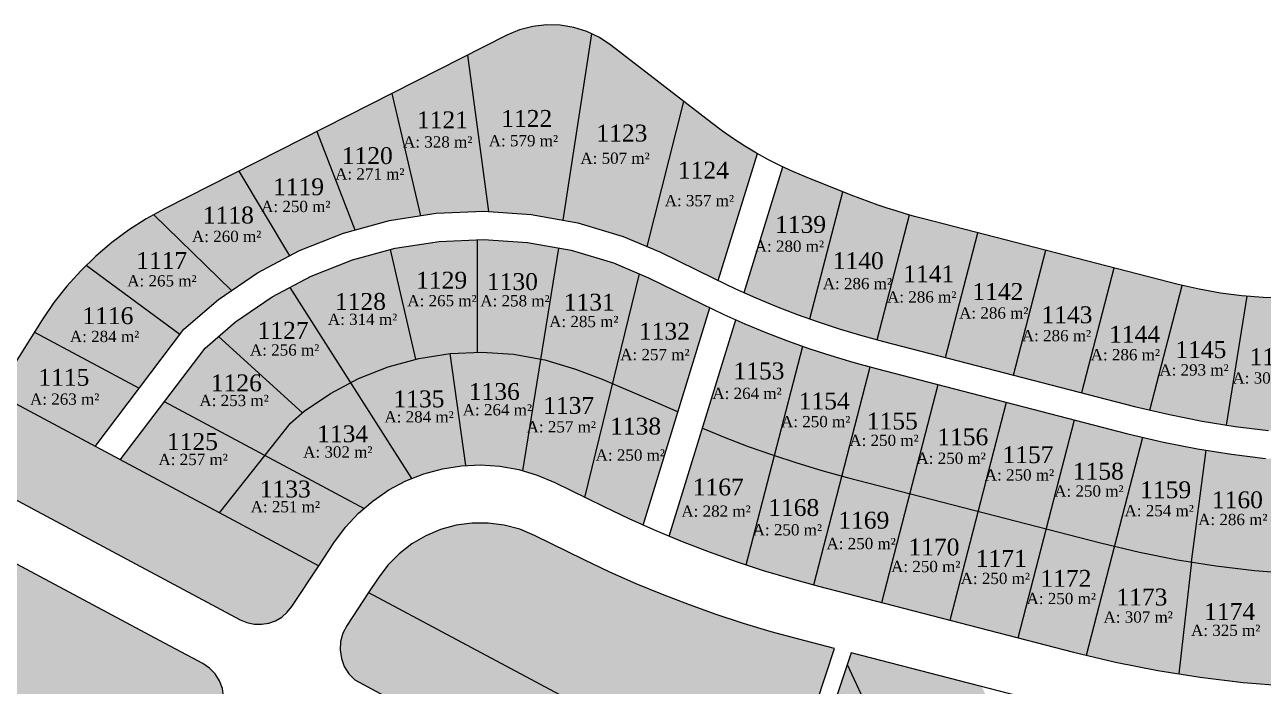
# Model space of a CAD drawing. Header units: metres. Extents: x 499190 to 500072, y 4524566 to 4524917.
# Drawn here: x 499394.9 to 499614.7, y 4524796.2 to 4524913.8 of the extents above; entities that cross this region are included whole.
import ezdxf

# ---------------------------------------------------------------- set-up
doc = ezdxf.new("R2010")
doc.units = ezdxf.units.M
doc.layers.get('0').update_dxf_attribs({"color": 5, "lineweight": 0})
doc.layers.add('PL_PARK', color=97, linetype='Continuous', lineweight=0)
doc.layers.add('YAZI', color=3, linetype='Continuous', lineweight=0)
doc.styles.get("Standard").update_dxf_attribs({"font": 'TimesNewRoman.ttf'})

# ---------------------------------------------------------------- blocks, each defined once
blk = doc.blocks.new('yeni1')
at = {"color": 6, "elevation": 359.87}
blk.add_lwpolyline([(499618.5, 4524865.22), (499614.69, 4524865.32), (499610.88, 4524865.61), (499607.1, 4524866.09), (499603.34, 4524866.76), (499599.62, 4524867.63), (499554.46, 4524879.29), (499552.82, 4524879.72), (499551.19, 4524880.19), (499549.56, 4524880.68), (499547.95, 4524881.19), (499546.34, 4524881.73), (499544.74, 4524882.3), (499543.15, 4524882.89), (499541.57, 4524883.51), (499533.45, 4524886.76), (499531.22, 4524887.69), (499529.03, 4524888.7), (499526.88, 4524889.79), (499524.77, 4524890.95), (499522.7, 4524892.19), (499520.67, 4524893.49), (499518.69, 4524894.87), (499516.76, 4524896.31), (499498.89, 4524910.15), (499496.86, 4524911.51), (499494.66, 4524912.57), (499492.33, 4524913.3), (499489.92, 4524913.71), (499487.48, 4524913.76), (499485.05, 4524913.48), (499482.69, 4524912.86), (499480.44, 4524911.91), (499419.64, 4524881.05), (499416.39, 4524879.26), (499413.27, 4524877.26), (499410.29, 4524875.05), (499407.46, 4524872.65), (499404.8, 4524870.06), (499402.32, 4524867.3), (499400.03, 4524864.39), (499397.95, 4524861.32), (499389.69, 4524848.29), (499447.04, 4524817.63), (499449.73, 4524821.73), (499451.77, 4524824.47), (499454.09, 4524826.97), (499456.68, 4524829.2), (499459.5, 4524831.13), (499462.52, 4524832.73), (499465.69, 4524833.99), (499468.99, 4524834.88), (499472.36, 4524835.41), (499475.77, 4524835.56), (499479.18, 4524835.33), (499482.54, 4524834.72), (499485.81, 4524833.74), (499488.95, 4524832.41), (499497.63, 4524828.15), (499502.22, 4524825.96), (499506.87, 4524823.89), (499511.57, 4524821.94), (499516.32, 4524820.11), (499521.12, 4524818.4), (499525.95, 4524816.81), (499530.83, 4524815.35), (499535.74, 4524814.01), (499581.01, 4524802.29), (499588.46, 4524800.52), (499595.97, 4524799.03), (499603.54, 4524797.82), (499611.14, 4524796.91), (499618.78, 4524796.29)], dxfattribs=at)

msp = doc.modelspace()

# ---------------------------------------------------------------- hatches: boundary and pattern name
h = msp.add_hatch(color=1)
h.dxf.hatch_style = 1
h.paths.add_polyline_path([(499495.53, 4524912.15), (499494.66, 4524912.57), (499492.33, 4524913.3), (499489.92, 4524913.71), (499487.48, 4524913.76), (499485.05, 4524913.48), (499482.69, 4524912.86), (499480.44, 4524911.91), (499473.44, 4524908.36), (499477.17, 4524880.57), (499484.72, 4524880.06), (499490.44, 4524879.02)])
h = msp.add_hatch(color=1)
h.dxf.hatch_style = 1
h.paths.add_polyline_path([(499511.84, 4524900.12), (499498.89, 4524910.15), (499496.86, 4524911.51), (499495.53, 4524912.15), (499490.44, 4524879.02), (499493.01, 4524878.56), (499501.08, 4524876.15), (499505.34, 4524874.34)])
h = msp.add_hatch(color=1)
h.dxf.hatch_style = 1
h.paths.add_polyline_path([(499473.44, 4524908.36), (499460.06, 4524901.57), (499465.19, 4524879.84), (499467.9, 4524880.26), (499476.32, 4524880.63), (499477.17, 4524880.57)])
h = msp.add_hatch(color=1)
h.dxf.hatch_style = 1
h.paths.add_polyline_path([(499460.06, 4524901.57), (499446.69, 4524894.78), (499453.46, 4524877.3), (499459.58, 4524878.96), (499465.19, 4524879.84)])
h = msp.add_hatch(color=1)
h.dxf.hatch_style = 1
h.paths.add_polyline_path([(499524.9, 4524890.88), (499524.77, 4524890.95), (499522.7, 4524892.19), (499520.67, 4524893.49), (499518.69, 4524894.87), (499516.76, 4524896.31), (499511.84, 4524900.12), (499505.34, 4524874.34), (499507.68, 4524873.35), (499517.22, 4524868.66), (499517.97, 4524868.3)])
h = msp.add_hatch(color=1)
h.dxf.hatch_style = 1
h.paths.add_polyline_path([(499446.69, 4524894.78), (499432.87, 4524887.76), (499441.84, 4524872.7), (499443.62, 4524873.65), (499451.45, 4524876.75), (499453.46, 4524877.3)])
h = msp.add_hatch(color=1)
h.dxf.hatch_style = 1
h.paths.add_polyline_path([(499432.87, 4524887.76), (499419.64, 4524881.05), (499417.74, 4524880), (499431.55, 4524866.53), (499436.18, 4524869.69), (499441.84, 4524872.7)])
h = msp.add_hatch(color=1)
h.dxf.hatch_style = 1
h.paths.add_polyline_path([(499540.08, 4524884.1), (499533.45, 4524886.76), (499531.22, 4524887.69), (499529.41, 4524888.53), (499522.55, 4524866.17), (499524.65, 4524865.23), (499528.29, 4524863.72), (499531.97, 4524862.31), (499534.23, 4524861.5)])
h = msp.add_hatch(color=1)
h.dxf.hatch_style = 1
h.paths.add_polyline_path([(499551.92, 4524879.98), (499551.19, 4524880.19), (499549.56, 4524880.68), (499547.95, 4524881.19), (499546.34, 4524881.73), (499544.74, 4524882.3), (499543.15, 4524882.89), (499541.57, 4524883.51), (499540.08, 4524884.1), (499534.23, 4524861.5), (499535.69, 4524860.98), (499539.43, 4524859.75), (499543.21, 4524858.62), (499546.18, 4524857.81)])
h = msp.add_hatch(color=12)
h.dxf.hatch_style = 1
h.paths.add_polyline_path([(499417.74, 4524880), (499416.39, 4524879.26), (499413.27, 4524877.26), (499410.29, 4524875.05), (499407.46, 4524872.65), (499405.75, 4524870.99), (499422.4, 4524858.76), (499423.08, 4524859.65), (499429.22, 4524864.94), (499431.55, 4524866.53)])
h = msp.add_hatch(color=1)
h.dxf.hatch_style = 1
h.paths.add_polyline_path([(499564.02, 4524876.82), (499554.46, 4524879.29), (499552.82, 4524879.72), (499551.92, 4524879.98), (499546.18, 4524857.81), (499547.29, 4524857.51), (499558.28, 4524854.66)])
h = msp.add_hatch(color=1)
h.dxf.hatch_style = 1
h.paths.add_polyline_path([(499576.12, 4524873.69), (499564.02, 4524876.82), (499558.28, 4524854.66), (499570.38, 4524851.53)])
h = msp.add_hatch(color=12)
h.dxf.hatch_style = 1
h.paths.add_polyline_path([(499459.79, 4524873.84), (499453.03, 4524872), (499445.72, 4524869.1), (499441.98, 4524867.11), (499452.75, 4524850.19), (499454.12, 4524850.92), (499459.36, 4524852.99), (499464.3, 4524854.34)])
h = msp.add_hatch(color=12)
h.dxf.hatch_style = 1
h.paths.add_polyline_path([(499475.24, 4524875.57), (499468.4, 4524875.28), (499460.62, 4524874.06), (499459.79, 4524873.84), (499464.3, 4524854.34), (499464.8, 4524854.47), (499470.38, 4524855.34), (499475.24, 4524855.56)])
h = msp.add_hatch(color=12)
h.dxf.hatch_style = 1
h.paths.add_polyline_path([(499489.65, 4524874.08), (499484.11, 4524875.09), (499476.26, 4524875.62), (499475.24, 4524875.57), (499475.24, 4524855.56), (499476.01, 4524855.59), (499481.64, 4524855.21), (499486.46, 4524854.34)])
h = msp.add_hatch(color=12)
h.dxf.hatch_style = 1
h.paths.add_polyline_path([(499504.01, 4524869.48), (499499.39, 4524871.44), (499491.85, 4524873.69), (499489.65, 4524874.08), (499486.46, 4524854.34), (499487.19, 4524854.2), (499492.6, 4524852.59), (499497.37, 4524850.82), (499499.25, 4524850.02)])
h = msp.add_hatch(color=12)
h.dxf.hatch_style = 1
h.paths.add_polyline_path([(499588.22, 4524870.57), (499576.12, 4524873.69), (499570.38, 4524851.53), (499582.48, 4524848.4)])
h = msp.add_hatch(color=12)
h.dxf.hatch_style = 1
h.paths.add_polyline_path([(499422.4, 4524858.76), (499405.75, 4524870.99), (499404.8, 4524870.06), (499402.32, 4524867.3), (499400.03, 4524864.39), (499397.95, 4524861.32), (499396.56, 4524859.13), (499415.17, 4524849.19)])
h = msp.add_hatch(color=1)
h.dxf.hatch_style = 1
h.paths.add_polyline_path([(499505.6, 4524868.8), (499504.01, 4524869.48), (499499.25, 4524850.02), (499506.37, 4524846.96), (499510.83, 4524845.01), (499516.49, 4524863.47), (499515.05, 4524864.16)])
h = msp.add_hatch(color=12)
h.dxf.hatch_style = 1
h.paths.add_polyline_path([(499600.33, 4524867.46), (499599.62, 4524867.63), (499588.22, 4524870.57), (499582.48, 4524848.4), (499591.87, 4524845.96), (499594.6, 4524845.31)])
h = msp.add_hatch(color=12)
h.dxf.hatch_style = 1
h.paths.add_polyline_path([(499441.98, 4524867.11), (499438.77, 4524865.41), (499432.27, 4524860.97), (499429.27, 4524858.38), (499444.14, 4524844.85), (499449.13, 4524848.27), (499452.75, 4524850.19)])
h = msp.add_hatch(color=1)
h.dxf.hatch_style = 1
h.paths.add_polyline_path([(499611.88, 4524865.53), (499610.88, 4524865.61), (499607.1, 4524866.09), (499603.34, 4524866.76), (499600.33, 4524867.46), (499594.6, 4524845.31), (499598.06, 4524844.49), (499603.89, 4524843.33), (499608.19, 4524842.65)])
h = msp.add_hatch(color=1)
h.dxf.hatch_style = 1
h.paths.add_polyline_path([(499624.29, 4524865.46), (499622.32, 4524865.31), (499618.5, 4524865.22), (499614.69, 4524865.32), (499611.88, 4524865.53), (499608.19, 4524842.65), (499609.75, 4524842.4), (499615.64, 4524841.69), (499621.56, 4524841.21), (499621.86, 4524841.2)])
h = msp.add_hatch(color=1)
h.dxf.hatch_style = 1
h.paths.add_polyline_path([(499532.97, 4524856.64), (499530.23, 4524857.62), (499526.43, 4524859.08), (499522.67, 4524860.64), (499521.07, 4524861.35), (499515.17, 4524842.1), (499519, 4524840.51), (499523.28, 4524838.86), (499527.59, 4524837.33), (499527.94, 4524837.21)])
h = msp.add_hatch(color=1)
h.dxf.hatch_style = 1
h.paths.add_polyline_path([(499415.17, 4524849.19), (499396.56, 4524859.13), (499389.69, 4524848.29), (499407.35, 4524838.85)])
h = msp.add_hatch(color=12)
h.dxf.hatch_style = 1
h.paths.add_polyline_path([(499437.49, 4524837.25), (499442.04, 4524842.98), (499444.17, 4524844.82), (499429.27, 4524858.38), (499426.87, 4524856.32), (499419.62, 4524846.8)])
h = msp.add_hatch(color=1)
h.dxf.hatch_style = 1
h.paths.add_polyline_path([(499544.93, 4524852.97), (499541.84, 4524853.81), (499537.94, 4524854.98), (499534.07, 4524856.25), (499532.97, 4524856.64), (499527.94, 4524837.21), (499531.94, 4524835.9), (499536.33, 4524834.58), (499539.92, 4524833.6)])
h = msp.add_hatch(color=12)
h.dxf.hatch_style = 1
h.paths.add_polyline_path([(499470.38, 4524855.34), (499464.8, 4524854.47), (499459.36, 4524852.99), (499454.12, 4524850.92), (499452.75, 4524850.19), (499463.58, 4524833.15), (499465.69, 4524833.99), (499468.99, 4524834.88), (499472.36, 4524835.41), (499473.18, 4524835.45)])
h = msp.add_hatch(color=12)
h.dxf.hatch_style = 1
h.paths.add_polyline_path([(499486.46, 4524854.34), (499481.64, 4524855.21), (499476.01, 4524855.59), (499470.38, 4524855.34), (499473.18, 4524835.45), (499475.77, 4524835.56), (499479.18, 4524835.33), (499482.54, 4524834.72), (499483.27, 4524834.5)])
h.paths.add_polyline_path([(499483.43, 4524840.78), (499496.49, 4524840.78), (499496.49, 4524843.84), (499483.43, 4524843.84)], flags=9)
h = msp.add_hatch(color=12)
h.dxf.hatch_style = 1
h.paths.add_polyline_path([(499499.25, 4524850.02), (499497.37, 4524850.82), (499492.6, 4524852.59), (499487.19, 4524854.2), (499486.46, 4524854.34), (499483.27, 4524834.5), (499485.81, 4524833.74), (499488.95, 4524832.41), (499494.3, 4524829.78)])
h = msp.add_hatch(color=1)
h.dxf.hatch_style = 1
h.paths.add_polyline_path([(499557.03, 4524849.82), (499546.01, 4524852.67), (499544.93, 4524852.97), (499539.92, 4524833.6), (499540.87, 4524833.34), (499552.02, 4524830.46)])
h = msp.add_hatch(color=12)
h.dxf.hatch_style = 1
h.paths.add_polyline_path([(499452.75, 4524850.19), (499449.13, 4524848.27), (499444.48, 4524845.09), (499442.04, 4524842.98), (499437.49, 4524837.25), (499455.1, 4524827.84), (499456.68, 4524829.2), (499459.5, 4524831.13), (499462.52, 4524832.73), (499463.58, 4524833.15)])
h = msp.add_hatch(color=12)
h.dxf.hatch_style = 1
h.paths.add_polyline_path([(499510.83, 4524845.01), (499506.37, 4524846.96), (499499.25, 4524850.02), (499494.3, 4524829.78), (499497.63, 4524828.15), (499502.22, 4524825.96), (499504.65, 4524824.88)])
h = msp.add_hatch(color=1)
h.dxf.hatch_style = 1
h.paths.add_polyline_path([(499552.02, 4524830.46), (499564.12, 4524827.33), (499569.13, 4524846.69), (499557.03, 4524849.82)])
h = msp.add_hatch(color=12)
h.dxf.hatch_style = 1
h.paths.add_polyline_path([(499437.49, 4524837.25), (499419.62, 4524846.8), (499411.76, 4524836.49), (499429.4, 4524827.06)])
h = msp.add_hatch(color=1)
h.dxf.hatch_style = 1
h.paths.add_polyline_path([(499564.12, 4524827.33), (499576.22, 4524824.19), (499581.23, 4524843.55), (499569.13, 4524846.69)])
h = msp.add_hatch(color=1)
h.dxf.hatch_style = 1
h.paths.add_polyline_path([(499576.22, 4524824.19), (499585.84, 4524821.7), (499588.33, 4524821.11), (499593.35, 4524840.47), (499590.66, 4524841.11), (499581.23, 4524843.55)])
h = msp.add_hatch(color=1)
h.dxf.hatch_style = 1
h.paths.add_polyline_path([(499527.94, 4524837.21), (499527.59, 4524837.33), (499523.28, 4524838.86), (499519, 4524840.51), (499515.17, 4524842.1), (499509.27, 4524822.89), (499511.57, 4524821.94), (499516.32, 4524820.11), (499521.12, 4524818.4), (499522.92, 4524817.81)])
h = msp.add_hatch(color=1)
h.dxf.hatch_style = 1
h.paths.add_polyline_path([(499588.33, 4524821.11), (499592.73, 4524820.06), (499599.49, 4524818.72), (499601.99, 4524818.32), (499604.55, 4524838.16), (499603.01, 4524838.41), (499597, 4524839.6), (499593.35, 4524840.47)])
h = msp.add_hatch(color=12)
h.dxf.hatch_style = 1
h.paths.add_polyline_path([(499437.49, 4524837.25), (499429.4, 4524827.06), (499447.04, 4524817.63), (499449.73, 4524821.73), (499451.77, 4524824.47), (499454.09, 4524826.97), (499455.1, 4524827.84)])
h = msp.add_hatch(color=1)
h.dxf.hatch_style = 1
h.paths.add_polyline_path([(499539.92, 4524833.6), (499536.33, 4524834.58), (499531.94, 4524835.9), (499527.94, 4524837.21), (499522.92, 4524817.81), (499525.95, 4524816.81), (499530.83, 4524815.35), (499534.91, 4524814.24)])
h = msp.add_hatch(color=1)
h.dxf.hatch_style = 1
h.paths.add_polyline_path([(499617.81, 4524836.5), (499615.14, 4524836.72), (499609.06, 4524837.45), (499604.55, 4524838.16), (499601.99, 4524818.32), (499606.3, 4524817.64), (499613.14, 4524816.82), (499617.17, 4524816.49)])
h = msp.add_hatch(color=1)
h.dxf.hatch_style = 1
h.paths.add_polyline_path([(499552.02, 4524830.46), (499540.87, 4524833.34), (499539.92, 4524833.6), (499534.91, 4524814.24), (499535.74, 4524814.01), (499547, 4524811.1)])
h = msp.add_hatch(color=1)
h.dxf.hatch_style = 1
h.paths.add_polyline_path([(499564.12, 4524827.33), (499552.02, 4524830.46), (499547, 4524811.1), (499559.1, 4524807.96)])
h = msp.add_hatch(color=1)
h.dxf.hatch_style = 1
h.paths.add_polyline_path([(499576.22, 4524824.19), (499564.12, 4524827.33), (499559.1, 4524807.96), (499571.21, 4524804.83)])
at = {"true_color": 0xf8f6b0}
h = msp.add_hatch(color=51, dxfattribs=at)
h.dxf.hatch_style = 1
h.paths.add_polyline_path([(499429.69, 4524791.55), (499430.07, 4524792.94), (499430.16, 4524794.39), (499429.95, 4524795.83), (499429.45, 4524797.19), (499428.68, 4524798.42), (499427.67, 4524799.46), (499426.47, 4524800.28), (499418.78, 4524804.39), (499390.87, 4524819.31), (499373.35, 4524791.65), (499369.44, 4524785.47), (499397.18, 4524770.64), (499408.35, 4524764.67), (499412.98, 4524765.9), (499415.1, 4524769.11), (499429.02, 4524790.26)])
h.paths.add_polyline_path([(499390.87, 4524819.31), (499380.69, 4524824.76), (499373.61, 4524822.89), (499358.76, 4524799.45), (499373.35, 4524791.65)])
h.paths.add_polyline_path([(499373.35, 4524791.65), (499358.76, 4524799.45), (499357.52, 4524797.5), (499359.26, 4524790.92), (499369.44, 4524785.47)])
h.paths.add_polyline_path([(499532.24, 4524804.59), (499527.33, 4524805.93), (499522.46, 4524807.39), (499517.62, 4524808.98), (499512.83, 4524810.68), (499508.08, 4524812.51), (499503.38, 4524814.46), (499498.73, 4524816.53), (499494.13, 4524818.72), (499485.37, 4524823.03), (499482.72, 4524824.12), (499479.96, 4524824.85), (499477.13, 4524825.22), (499474.27, 4524825.21), (499471.44, 4524824.83), (499468.68, 4524824.08), (499466.04, 4524822.97), (499463.57, 4524821.53), (499461.32, 4524819.78), (499459.31, 4524817.74), (499457.58, 4524815.46), (499455.89, 4524812.9), (499529.02, 4524773.8), (499538.62, 4524802.94)])
h = msp.add_hatch(color=1)
h.dxf.hatch_style = 1
h.paths.add_polyline_path([(499588.33, 4524821.11), (499585.84, 4524821.7), (499576.22, 4524824.19), (499571.21, 4524804.83), (499581.01, 4524802.29), (499583.32, 4524801.74)])
h = msp.add_hatch(color=1)
h.dxf.hatch_style = 1
h.paths.add_polyline_path([(499601.99, 4524818.32), (499599.49, 4524818.72), (499592.73, 4524820.06), (499588.33, 4524821.11), (499583.32, 4524801.74), (499588.46, 4524800.52), (499595.97, 4524799.03), (499599.72, 4524798.43)])
h = msp.add_hatch(color=1)
h.dxf.hatch_style = 1
h.paths.add_polyline_path([(499617.17, 4524816.49), (499613.14, 4524816.82), (499606.3, 4524817.64), (499601.99, 4524818.32), (499599.72, 4524798.43), (499603.54, 4524797.82), (499611.14, 4524796.91), (499616.8, 4524796.45)])
h = msp.add_hatch(color=12)
h.dxf.hatch_style = 1
h.paths.add_polyline_path([(499564.74, 4524796.18), (499541.53, 4524802.18), (499540.85, 4524800.11), (499551.1, 4524778.09), (499569.23, 4524786.53)])
h = msp.add_hatch(color=1)
h.dxf.hatch_style = 1
h.paths.add_polyline_path([(499540.85, 4524800.11), (499531.7, 4524772.36), (499535.92, 4524763.3), (499554.05, 4524771.74)])
at = {"layer": 'PL_PARK'}
for points in [[(499389.69, 4524848.29), (499447.04, 4524817.63), (499449.73, 4524821.73), (499442.27, 4524810.39), (499441.46, 4524809.38), (499440.48, 4524808.53), (499439.36, 4524807.88), (499438.14, 4524807.45), (499436.87, 4524807.25), (499435.58, 4524807.29), (499434.31, 4524807.56), (499433.12, 4524808.06), (499386.06, 4524833.23), (499384.32, 4524839.81), (499397.95, 4524861.32)], [(499528.48, 4524772.18), (499579.23, 4524663.19), (499577.9, 4524663.12), (499575.35, 4524663.17), (499572.84, 4524663.6), (499570.42, 4524664.4), (499568.14, 4524665.55), (499566.06, 4524667.02), (499564.21, 4524668.78), (499562.65, 4524670.8), (499561.41, 4524673.03), (499522.68, 4524756.21), (499522.03, 4524757.46), (499521.29, 4524758.65), (499520.45, 4524759.78), (499519.53, 4524760.85), (499518.52, 4524761.83), (499517.44, 4524762.73), (499516.28, 4524763.53), (499515.07, 4524764.25), (499454.7, 4524796.53), (499453.44, 4524797.38), (499452.38, 4524798.47), (499451.57, 4524799.76), (499451.05, 4524801.19), (499450.83, 4524802.69), (499450.92, 4524804.21), (499451.33, 4524805.68), (499455.89, 4524812.9), (499529.02, 4524773.8)]]:
    msp.add_hatch(color=256, dxfattribs=at).paths.add_polyline_path(points)

# ---------------------------------------------------------------- linework, layer by layer
at = {"color": 4}
for p, q in [((499490.44, 4524879.02, 359.87), (499495.53, 4524912.15, 359.87)), ((499473.44, 4524908.36, 359.87), (499477.17, 4524880.57, 359.87)), ((499465.19, 4524879.84, 359.87), (499460.06, 4524901.57, 359.87)), ((499505.34, 4524874.34, 359.87), (499511.84, 4524900.12, 359.87)), ((499446.69, 4524894.78, 359.87), (499453.46, 4524877.3, 359.87)), ((499517.97, 4524868.3, 359.87), (499524.9, 4524890.88, 359.87)), ((499432.87, 4524887.76, 359.87), (499441.85, 4524872.68, 359.87)), ((499522.55, 4524866.17, 359.87), (499529.41, 4524888.53, 359.87)), ((499534.23, 4524861.5, 359.87), (499540.08, 4524884.1, 359.87)), ((499417.74, 4524880, 359.87), (499431.55, 4524866.53, 359.87)), ((499546.18, 4524857.81, 359.87), (499551.92, 4524879.98, 359.87)), ((499558.28, 4524854.66, 359.87), (499564.02, 4524876.82, 359.87)), ((499464.3, 4524854.34, 359.87), (499459.79, 4524873.84, 359.87)), ((499475.24, 4524855.55, 359.87), (499475.24, 4524875.63, 359.87)), ((499483.27, 4524834.5, 359.87), (499489.65, 4524874.08, 359.87)), ((499570.38, 4524851.53, 359.87), (499576.12, 4524873.69, 359.87)), ((499422.4, 4524858.76, 359.87), (499405.75, 4524870.99, 359.87)), ((499494.3, 4524829.78, 359.87), (499504.01, 4524869.48, 359.87)), ((499582.48, 4524848.4, 359.87), (499588.22, 4524870.57, 359.87)), ((499463.58, 4524833.15, 359.87), (499441.98, 4524867.11, 359.87)), ((499594.6, 4524845.31, 359.87), (499600.33, 4524867.46, 359.87)), ((499608.19, 4524842.65, 359.87), (499611.88, 4524865.53, 359.87)), ((499504.65, 4524824.88, 359.87), (499516.49, 4524863.47, 359.87)), ((499509.27, 4524822.89, 359.87), (499521.07, 4524861.35, 359.87)), ((499396.56, 4524859.13, 359.87), (499415.17, 4524849.19, 359.87)), ((499444.17, 4524844.82, 359.87), (499429.27, 4524858.38, 359.87)), ((499522.92, 4524817.83, 359.87), (499532.97, 4524856.64, 359.87)), ((499473.18, 4524835.44, 359.87), (499470.38, 4524855.34, 359.87)), ((499472.05, 4524855.41, 359.87), (499472.05, 4524855.42, 359.87)), ((499534.91, 4524814.25, 359.87), (499544.93, 4524852.97, 359.87)), ((499547, 4524811.1, 359.87), (499557.03, 4524849.82, 359.87)), ((499419.62, 4524846.8, 359.87), (499455.1, 4524827.84, 359.87)), ((499559.11, 4524807.97, 359.87), (499569.13, 4524846.69, 359.87)), ((499571.21, 4524804.84, 359.87), (499581.23, 4524843.55, 359.87)), ((499583.32, 4524801.74, 359.87), (499593.35, 4524840.47, 359.87)), ((499601.99, 4524818.32, 359.87), (499604.55, 4524838.16, 359.87)), ((499601.99, 4524818.32, 359.87), (499599.72, 4524798.43, 359.87)), ((499540.85, 4524800.11, 359.87), (499603.98, 4524664.5, 359.87))]:
    msp.add_line(p, q, dxfattribs=at)
at = {"color": 9}
for p, q in [((499455.89, 4524812.9, 359.87), (499452.06, 4524807.07, 359.87)), ((499451.33, 4524805.68), (499450.92, 4524804.21)), ((499452.06, 4524807.07, 359.87), (499451.33, 4524805.68)), ((499450.92, 4524804.21), (499450.83, 4524802.69)), ((499450.83, 4524802.69), (499451.05, 4524801.19)), ((499451.05, 4524801.19), (499451.57, 4524799.76)), ((499451.57, 4524799.76), (499452.38, 4524798.47)), ((499452.38, 4524798.47), (499453.44, 4524797.38)), ((499453.44, 4524797.38), (499515.07, 4524764.25)), ((499453.44, 4524797.38), (499515.07, 4524764.25))]:
    msp.add_line(p, q, dxfattribs=at)
at = {"color": 4, "elevation": 359.87}
for points in [[(499407.35, 4524838.85), (499423.08, 4524859.65), (499429.22, 4524864.94), (499436.18, 4524869.69), (499443.62, 4524873.65), (499451.45, 4524876.75), (499459.58, 4524878.96), (499467.9, 4524880.26), (499476.32, 4524880.63), (499484.72, 4524880.06), (499493.01, 4524878.56), (499501.08, 4524876.15), (499507.68, 4524873.35), (499517.22, 4524868.66), (499521.04, 4524866.84), (499524.65, 4524865.23), (499528.29, 4524863.72), (499531.97, 4524862.31), (499535.69, 4524860.98), (499539.43, 4524859.75), (499543.21, 4524858.62), (499547.29, 4524857.51), (499591.87, 4524845.96), (499598.06, 4524844.49), (499603.89, 4524843.33), (499609.75, 4524842.4), (499615.64, 4524841.69)], [(499411.76, 4524836.49), (499426.87, 4524856.32), (499432.27, 4524860.97), (499438.77, 4524865.41), (499445.72, 4524869.1), (499453.03, 4524872), (499460.62, 4524874.06), (499468.4, 4524875.28), (499476.26, 4524875.62), (499484.11, 4524875.09), (499491.85, 4524873.69), (499499.39, 4524871.44), (499505.6, 4524868.8), (499515.05, 4524864.16), (499518.95, 4524862.3), (499522.67, 4524860.64), (499526.43, 4524859.08), (499530.23, 4524857.62), (499534.07, 4524856.25), (499537.94, 4524854.98), (499541.84, 4524853.81), (499546.01, 4524852.67), (499590.66, 4524841.11), (499597, 4524839.6), (499603.01, 4524838.41), (499609.06, 4524837.45), (499615.14, 4524836.72)], [(499429.4, 4524827.06), (499442.04, 4524842.98), (499444.48, 4524845.09), (499449.13, 4524848.27), (499454.12, 4524850.92), (499459.36, 4524852.99), (499464.8, 4524854.47), (499470.38, 4524855.34), (499476.01, 4524855.59), (499481.64, 4524855.21), (499487.19, 4524854.2), (499492.6, 4524852.59), (499497.37, 4524850.82), (499506.37, 4524846.96), (499510.83, 4524845.01)], [(499515.17, 4524842.1), (499519, 4524840.51), (499523.28, 4524838.86), (499527.59, 4524837.33), (499531.94, 4524835.9), (499536.33, 4524834.58), (499540.87, 4524833.34), (499585.84, 4524821.7), (499592.73, 4524820.06), (499599.49, 4524818.72), (499606.3, 4524817.64), (499613.14, 4524816.82), (499620.01, 4524816.26), (499626.9, 4524815.96), (499633.79, 4524815.93), (499640.88, 4524816.17), (499695, 4524819.05)]]:
    msp.add_lwpolyline(points, dxfattribs=at)
at = {"color": 9}
msp.add_lwpolyline([(499386.05, 4524833.22), (499433.08, 4524808.06), (499434.3, 4524807.56), (499435.55, 4524807.29), (499436.87, 4524807.25), (499438.15, 4524807.45), (499439.36, 4524807.88), (499440.48, 4524808.53), (499441.46, 4524809.38), (499442.27, 4524810.39), (499447.04, 4524817.63)], dxfattribs=at)
at = {"color": 6, "elevation": 359.87}
msp.add_lwpolyline([(499538.62, 4524802.94), (499532.24, 4524804.59), (499527.33, 4524805.93), (499522.46, 4524807.39), (499517.62, 4524808.98), (499512.83, 4524810.68), (499508.08, 4524812.51), (499503.38, 4524814.46), (499498.73, 4524816.53), (499494.13, 4524818.72), (499485.37, 4524823.03), (499482.72, 4524824.12), (499479.96, 4524824.85), (499477.13, 4524825.22), (499474.27, 4524825.21), (499471.44, 4524824.83), (499468.68, 4524824.08), (499466.04, 4524822.97), (499463.57, 4524821.53), (499461.32, 4524819.78), (499459.31, 4524817.74), (499457.58, 4524815.46), (499455.89, 4524812.9), (499529.02, 4524773.8)], close=True, dxfattribs=at)
at = {"color": 9, "elevation": 359.87}
msp.add_lwpolyline([(499429.02, 4524790.26), (499429.69, 4524791.55), (499430.07, 4524792.94), (499430.16, 4524794.39), (499429.95, 4524795.83), (499429.45, 4524797.19), (499428.68, 4524798.42), (499427.67, 4524799.46), (499426.47, 4524800.28), (499418.78, 4524804.39), (499390.87, 4524819.31), (499369.44, 4524785.47), (499397.18, 4524770.64), (499408.35, 4524764.67), (499412.98, 4524765.9), (499415.1, 4524769.11)], close=True, dxfattribs=at)
at = {"color": 6, "elevation": 359.87}
msp.add_lwpolyline([(499617.77, 4524786.22), (499610.13, 4524786.84), (499602.53, 4524787.76), (499594.96, 4524788.96), (499587.45, 4524790.45), (499580, 4524792.23), (499541.53, 4524802.18), (499531.7, 4524772.36), (499582.46, 4524663.36), (499726.24, 4524671)], dxfattribs=at)

# ---------------------------------------------------------------- block references
at = {"color": 9}
msp.add_blockref('yeni1', (0, 0), dxfattribs=at)

# ---------------------------------------------------------------- texts
at = {"layer": 'YAZI', "color": 7}
for s, p in [('1121', (499464.46, 4524895.37, 744.87)), ('1122', (499479.43, 4524895.62, 744.87)), ('1123', (499496.32, 4524893.02, 744.87)), ('1120', (499451.12, 4524889.01, 744.87)), ('1124', (499510.79, 4524886.43, 744.87)), ('1119', (499438.92, 4524883.48, 744.87)), ('1118', (499426.46, 4524878.45, 744.87)), ('1139', (499528.04, 4524876.79, 744.87)), ('1117', (499414.63, 4524870.38, 744.87)), ('1140', (499538.28, 4524870.34, 744.87)), ('1129', (499464.33, 4524866.88, 744.87)), ('1130', (499476.89, 4524866.63, 744.87)), ('1141', (499550.8, 4524868.01, 744.87)), ('1142', (499563.06, 4524864.86, 744.87)), ('1128', (499449.91, 4524863.1, 744.87)), ('1131', (499490.53, 4524862.98, 744.87)), ('1116', (499405.07, 4524860.57, 744.87)), ('1143', (499575.33, 4524860.74, 744.87)), ('1127', (499436.18, 4524857.96, 744.87)), ('1132', (499503.87, 4524857.82, 744.87)), ('1144', (499587.34, 4524857.28, 744.87)), ('1145', (499599.1, 4524854.55, 744.87)), ('1146', (499612.28, 4524853.28, 744.87)), ('1115', (499397.26, 4524849.63, 744.87)), ('1126', (499427.88, 4524848.64, 744.87)), ('1153', (499520.66, 4524850.76, 744.87)), ('1136', (499473.67, 4524847.11, 744.87)), ('1135', (499460.3, 4524845.79, 744.87)), ('1137', (499486.88, 4524844.63, 744.87)), ('1154', (499532.24, 4524845.42, 744.87)), ('1138', (499498.75, 4524840.95, 1104.75)), ('1155', (499544.33, 4524841.86, 744.87)), ('1125', (499420.08, 4524838.21, 744.87)), ('1134', (499446.75, 4524839.59, 744.87)), ('1156', (499556.84, 4524839.05, 744.87)), ('1157', (499568.42, 4524835.88, 744.87)), ('1133', (499436.56, 4524829.78, 744.87)), ('1167', (499513.43, 4524830.13, 744.87)), ('1159', (499592.86, 4524829.65, 744.87)), ('1160', (499605.59, 4524827.86, 744.87)), ('1168', (499526.83, 4524826.49, 744.87)), ('1171', (499563.67, 4524817.45, 744.87)), ('1172', (499575.14, 4524813.9, 744.87)), ('1173', (499588.63, 4524810.59, 744.87)), ('1174', (499604.22, 4524808, 744.87))]:
    msp.add_text(s, height=3, rotation=360, dxfattribs=at).set_placement(p)
at = {"layer": 'YAZI'}
for s, p in [('A: 328 m²', (499462, 4524891.95, 744.87)), ('A: 579 m²', (499477.21, 4524892.16, 744.87)), ('A: 507 m²', (499493.48, 4524889.05, 744.87)), ('A: 271 m²', (499449.95, 4524886.26, 744.87)), ('A: 250 m²', (499436.81, 4524880.48, 744.87)), ('A: 357 m²', (499508.45, 4524881.52, 744.87)), ('A: 260 m²', (499424.53, 4524875.16, 744.87)), ('A: 280 m²', (499524.43, 4524873.42, 744.87)), ('A: 265 m²', (499413.04, 4524867.27, 744.87)), ('A: 286 m²', (499536.5, 4524866.78, 744.87)), ('A: 265 m²', (499462.76, 4524863.74, 744.87)), ('A: 258 m²', (499475.72, 4524863.72, 744.87)), ('A: 286 m²', (499547.92, 4524864.41, 744.87)), ('A: 286 m²', (499560.72, 4524861.56, 744.87)), ('A: 314 m²', (499448.66, 4524860.43, 744.87)), ('A: 285 m²', (499487.94, 4524860.04, 744.87)), ('A: 284 m²', (499402.86, 4524857.38, 744.87)), ('A: 286 m²', (499571.85, 4524857.53, 744.87)), ('A: 256 m²', (499434.82, 4524854.98, 744.87)), ('A: 257 m²', (499500.55, 4524854.17, 744.87)), ('A: 286 m²', (499584.07, 4524854.14, 744.87)), ('A: 293 m²', (499596.26, 4524851.44, 744.87)), ('A: 307 m²', (499609.24, 4524850.01, 744.87)), ('A: 263 m²', (499395.78, 4524846.25, 744.87)), ('A: 253 m²', (499425.85, 4524846.01, 744.87)), ('A: 264 m²', (499516.91, 4524847.27, 744.87)), ('A: 284 m²', (499458.69, 4524843.1, 744.87)), ('A: 264 m²', (499472.59, 4524844.35, 744.87)), ('A: 257 m²', (499483.94, 4524841.33, 744.87)), ('A: 250 m²', (499529.1, 4524842.26, 744.87)), ('A: 250 m²', (499541.23, 4524838.92, 744.87)), ('A: 302 m²', (499444.27, 4524836.86, 744.87)), ('A: 250 m²', (499496.19, 4524836.31, 744.87)), ('A: 250 m²', (499553.15, 4524835.75, 744.87)), ('A: 250 m²', (499565.28, 4524832.78, 744.87)), ('A: 250 m²', (499577.6, 4524829.92, 744.87)), ('A: 251 m²', (499434.95, 4524827.13, 744.87)), ('A: 282 m²', (499511.41, 4524826.35, 744.87)), ('A: 254 m²', (499590.08, 4524826.44, 744.87)), ('A: 286 m²', (499603.15, 4524824.86, 744.87)), ('A: 250 m²', (499524.07, 4524823.03, 744.87)), ('A: 250 m²', (499537.17, 4524820.59, 744.87)), ('A: 250 m²', (499548.64, 4524816.51, 359.87)), ('A: 250 m²', (499560.99, 4524814.39, 744.87)), ('A: 250 m²', (499572.69, 4524810.82, 744.87)), ('A: 307 m²', (499586.35, 4524807.53, 744.87)), ('A: 325 m²', (499601.89, 4524805.17, 744.87))]:
    msp.add_text(s, height=2, rotation=360, dxfattribs=at).set_placement(p)
at = {"layer": 'YAZI', "color": 3}
msp.add_text('A: 257 m²', height=2, rotation=360, dxfattribs=at).set_placement((499418.58, 4524835.53, 744.87))
at = {"layer": 'YAZI', "color": 7, "char_height": 3, "attachment_point": 1, "rotation": 360}
for s, insert in [('1158', (499580.9, 4524835.94, 359.87)), ('1169', (499539.27, 4524827.24, 359.87)), ('1170', (499551.72, 4524822.47, 359.87))]:
    msp.add_mtext_dynamic_manual_height_columns(s, width=26.0054, gutter_width=12.5, heights=[0], dxfattribs=dict(at, insert=insert))

doc.saveas('drawing.dxf')
